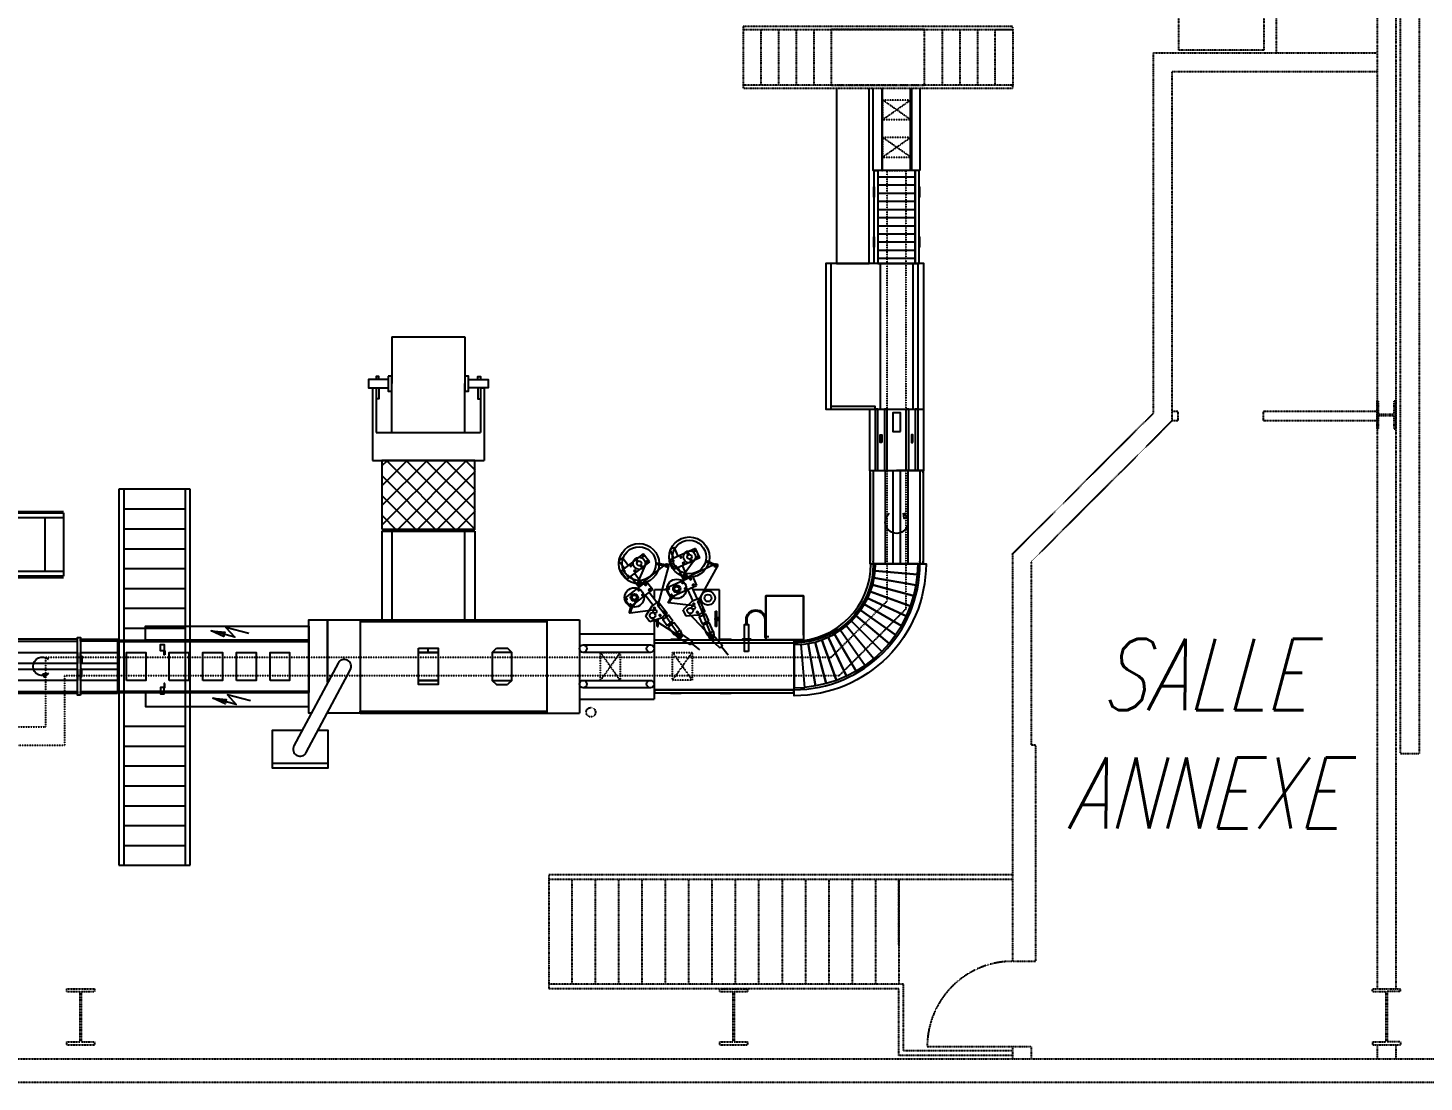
# Model space of a CAD drawing. Header units: millimetres. Extents: x -1732 to 458256, y -4349 to 130988.
# Drawn here: x 51927 to 66893, y 1832 to 13127 of the extents above; entities that cross this region are included whole.
import ezdxf

# ---------------------------------------------------------------- set-up
doc = ezdxf.new("R2010")
doc.units = ezdxf.units.MM
doc.header["$LTSCALE"] = 0.01
doc.header["$MEASUREMENT"] = 0
for name, pattern in [('CENTER2', [28.575, 19.05, -3.175, 3.175, -3.175]), ('HIDDEN2', [4.7625, 3.175, -1.5875]), ('PHANTOM2', [31.75, 15.875, -3.175, 3.175, -3.175, 3.175, -3.175])]:
    doc.linetypes.add(name, pattern=pattern)
doc.layers.get('0').update_dxf_attribs({"color": 251, "linetype": 'CONTINUOUS'})
for name, color, linetype in [('F-E-EQP-AXE', 251, 'CENTER2'), ('F-E-EQP-BIELO', 251, 'CONTINUOUS'), ('F-E-EQP-CAN', 251, 'HIDDEN2'), ('F-E-EQP-HD2', 251, 'HIDDEN2'), ('F-E-EQP-PH2', 251, 'PHANTOM2'), ('F-E-EQP-TXT-MV2', 251, 'CONTINUOUS'), ('S-E-ACI', 251, 'PHANTOM2'), ('S-E-BET', 251, 'PHANTOM2')]:
    doc.layers.add(name, color=color, linetype=linetype)
doc.styles.add('ROMANS', font='ROMANS.SHX', dxfattribs={"width": 0.75, "oblique": 15})

# ---------------------------------------------------------------- blocks, each defined once
blk = doc.blocks.new('*X2')
at = {"color": 0, "linetype": 'Continuous'}
for p, q in [((108196, 140016), (108818, 140638)), ((108196, 140228), (108606, 140638)), ((108196, 140440), (108394, 140638)), ((108928, 139903), (108196, 140635)), ((108295, 139903), (109030, 140638)), ((109140, 139903), (108405, 140638)), ((108507, 139903), (109196, 140591)), ((109196, 140059), (108617, 140638)), ((109196, 140271), (108830, 140638)), ((109196, 140484), (109042, 140638)), ((108716, 139903), (108196, 140423)), ((108719, 139903), (109196, 140379)), ((108504, 139903), (108196, 140211)), ((108931, 139903), (109196, 140167)), ((108292, 139903), (108196, 139999)), ((109144, 139903), (109196, 139955))]:
    blk.add_line(p, q, dxfattribs=at)
blk = doc.blocks.new('3-8HEXB')
blk.add_lwpolyline([(-0.16, 0.28), (-0.32, 0), (-0.16, -0.28), (0.16, -0.28), (0.32, 0), (0.16, 0.28)], close=True)
blk.add_circle((0, 0), 0.281)
blk = doc.blocks.new('5-16HEXB')
blk.add_lwpolyline([(-0.14, 0.25), (-0.29, 0), (-0.14, -0.25), (0.14, -0.25), (0.29, 0), (0.14, 0.25)], close=True)
blk.add_circle((0, 0), 0.25)
blk = doc.blocks.new('30T')
blk.add_line((0, 0), (0, -0.08975))
for radius in [0.75, 0.1719]:
    blk.add_circle((0, 0), radius)
at = {"layer": 'F-E-EQP-AXE'}
for p, q in [((-0.08975, 0), (0.08975, 0)), ((0, -0.08975), (0, 0.08975))]:
    blk.add_line(p, q, dxfattribs=at)
at = {"layer": 'F-E-EQP-HD2'}
blk.add_circle((0, 0), 0.1919, dxfattribs=at)

msp = doc.modelspace()

# ---------------------------------------------------------------- linework, layer by layer
at = {"layer": 'F-E-EQP-BIELO', "color": 9, "linetype": 'HIDDEN2'}
for p, q in [((61389.12361, 12144.73913), (61089.12361, 12354.73913)), ((61089.12361, 12144.73913), (61388.92361, 12354.73913)), ((61389.12361, 11743.83913), (61089.12361, 11953.83913)), ((61089.12361, 11743.83913), (61388.92361, 11953.83913)), ((58837.85127, 6137.63913), (59047.85127, 6434.63913)), ((58837.85127, 6434.63913), (59047.85127, 6137.63913))]:
    msp.add_line(p, q, dxfattribs=at)
at = {"layer": 'F-E-EQP-BIELO'}
for p, q in [((61039.13179, 11533.28192), (61439.13179, 11533.28192)), ((61039.13179, 11445.78192), (61439.13179, 11445.78192)), ((61039.13179, 11358.28192), (61439.13179, 11358.28192)), ((61039.13179, 11270.78192), (61439.13179, 11270.78192)), ((61039.13179, 11183.28192), (61439.13179, 11183.28192)), ((61039.13179, 11095.78192), (61439.13179, 11095.78192)), ((61039.13179, 11008.28192), (61439.13179, 11008.28192)), ((61039.13179, 10920.78192), (61439.13179, 10920.78192)), ((61039.13179, 10833.28192), (61439.13179, 10833.28192)), ((61039.13179, 10745.78192), (61439.13179, 10745.78192)), ((61039.13179, 10658.28192), (61439.13179, 10658.28192)), ((61064.12361, 10601.13913), (61064.12361, 9041.13913)), ((61414.12361, 10601.13913), (61414.12361, 9041.13913)), ((61469.02361, 9041.13913), (61469.02361, 10601.13913)), ((60949.12361, 9041.13913), (61529.02361, 9041.13913)), ((61469.02361, 9041.13913), (61529.02361, 9041.13913)), ((52902.93301, 8186.18228), (52902.93301, 4154.18228)), ((53664.93301, 8186.18228), (52902.93301, 8186.18228)), ((52953.93301, 8186.18228), (52953.93301, 4154.18228)), ((53613.93301, 8186.18228), (53613.93301, 4154.18228)), ((53664.93301, 4154.18228), (53664.93301, 8186.18228)), ((49308.59029, 7947.10728), (52308.59029, 7947.10728)), ((49308.59029, 7932.10728), (52308.59029, 7932.10728)), ((52308.59029, 7932.10728), (52308.59029, 7252.10728)), ((52953.93301, 7973.18228), (53613.93301, 7973.18228)), ((49308.59029, 7882.10728), (52308.59029, 7882.10728)), ((52108.59029, 7882.10728), (52108.59029, 7302.10728)), ((52953.93301, 7760.18228), (53613.93301, 7760.18228)), ((52953.93301, 7547.18228), (53613.93301, 7547.18228)), ((58522.41783, 7491.40796), (58281.62578, 7304.53305)), ((58588.60269, 7406.12745), (58522.41783, 7491.40796)), ((59084.21046, 7548.00913), (58806.11502, 7423.24549)), ((58856.84563, 7558.37884), (58810.49639, 7537.5849)), ((58852.46426, 7444.03943), (58810.49639, 7537.5849)), ((58898.8135, 7464.83337), (58856.84563, 7558.37884)), ((59128.39758, 7449.51699), (59084.21046, 7548.00913)), ((52953.93301, 7334.18228), (53613.93301, 7334.18228)), ((58299.029, 7447.82208), (58258.897, 7416.67626)), ((58321.75779, 7335.67887), (58258.897, 7416.67626)), ((58361.8898, 7366.82469), (58299.029, 7447.82208)), ((58588.60269, 7406.12745), (58347.81065, 7219.25254)), ((58539.34993, 7363.86199), (58460.20827, 7181.21684)), ((58489.69007, 7158.84923), (58765.06609, 7382.26541)), ((58658.67484, 7395.69679), (58760.55219, 7376.96504)), ((58658.8488, 7382.75191), (58758.25559, 7364.47442)), ((58793.72887, 7358.23454), (58678.28105, 6946.59857)), ((58793.5844, 7357.97866), (58794.00407, 7357.9015)), ((58795.881, 7370.46928), (58796.30066, 7370.39212)), ((58806.11502, 7423.24549), (58850.30214, 7324.75335)), ((59128.39758, 7449.51699), (58850.30214, 7324.75335)), ((58957.56744, 7209.76673), (58896.65138, 7345.54729)), ((59003.91668, 7230.56067), (58943.00062, 7366.34123)), ((59070.56081, 7420.07024), (58950.54715, 7261.26416)), ((58973.91684, 7232.57017), (59294.24365, 7384.68023)), ((59316.4249, 7354.56329), (59107.0844, 6981.80475)), ((59191.14203, 7410.22238), (59283.42654, 7368.99927)), ((59194.02822, 7422.8426), (59288.60629, 7380.59497)), ((59316.22412, 7354.34873), (59316.61372, 7354.1747)), ((59321.40387, 7365.94443), (59321.79347, 7365.7704)), ((52308.59029, 7302.10728), (49308.59029, 7302.10728)), ((52308.59029, 7252.10728), (49308.59029, 7252.10728)), ((49308.59029, 7237.10728), (52308.59029, 7237.10728)), ((58281.62578, 7304.53305), (58347.81065, 7219.25254)), ((58318.65661, 7008.24797), (58559.44865, 7195.12287)), ((58479.18464, 7132.83124), (58387.94265, 7250.39836)), ((58519.31665, 7163.97706), (58428.07466, 7281.54417)), ((58476.61354, 7185.93591), (58476.63, 7186.36229)), ((58489.30409, 7185.44599), (58489.32055, 7185.87237)), ((58559.44865, 7195.12287), (58625.63352, 7109.84236)), ((58772.17048, 7126.59097), (59050.26592, 7251.35461)), ((58967.60273, 7261.97793), (58967.71936, 7262.38838)), ((58979.81912, 7258.50663), (58979.93575, 7258.91708)), ((59050.26592, 7251.35461), (59094.45304, 7152.86247)), ((52953.93301, 7121.18228), (53613.93301, 7121.18228)), ((58384.84147, 6922.96745), (58625.63352, 7109.84236)), ((58629.3102, 6939.39146), (58545.3695, 7047.55072)), ((58669.4422, 6970.53728), (58585.50151, 7078.69654)), ((58642.22361, 7005.60899), (58642.22361, 7106.09866)), ((58778.53073, 7106.09866), (58642.22361, 7106.09866)), ((58816.3576, 7028.09884), (58772.17048, 7126.59097)), ((58793.01731, 6976.20793), (58907.12661, 7085.88186)), ((58816.3576, 7028.09884), (59094.45304, 7152.86247)), ((59057.79604, 6986.35935), (59001.75456, 7111.27459)), ((59104.14528, 7007.15329), (59048.1038, 7132.06853)), ((59340.72361, 7106.09866), (59059.75482, 7106.09866)), ((59340.72361, 6571.13913), (59340.72361, 7106.09866)), ((52953.93301, 6908.18228), (53613.93301, 6908.18228)), ((58384.84147, 6922.96745), (58318.65661, 7008.24797)), ((58385.85533, 6923.75429), (58373.05873, 6864.85227)), ((58374.40787, 6867.03379), (58459.40815, 7000.54129)), ((58653.32151, 6892.59739), (58381.58617, 6857.65857)), ((58399.03128, 6924.58142), (58385.46923, 6862.15607)), ((58616.50852, 6929.45628), (58546.797, 6823.57163)), ((58682.24388, 6980.47246), (58616.50852, 6929.45628)), ((58680.84438, 6937.81366), (58739.96824, 6861.6314)), ((58682.24388, 6980.47246), (58779.57456, 6855.05994)), ((58817.52852, 7028.62415), (58791.1914, 6974.40648)), ((59070.08466, 6935.22015), (58797.78007, 6965.40336)), ((58830.52745, 7026.31813), (58802.61492, 6968.85732)), ((59043.01113, 6979.72631), (58950.2782, 6893.28639)), ((58981.76931, 6823.09338), (58950.2782, 6893.28639)), ((59118.93019, 7013.78633), (59043.01113, 6979.72631)), ((59107.5019, 6972.66303), (59146.97487, 6884.67865)), ((59118.93019, 7013.78633), (59183.91125, 6868.94496)), ((59146.97487, 6884.67865), (59255.01903, 6603.14406)), ((58593.96538, 6762.79423), (58546.797, 6823.57163)), ((58713.8392, 6804.04376), (58593.96538, 6762.79423)), ((58904.16317, 6614.85612), (58610.37647, 6803.75228)), ((58642.22361, 6571.13913), (58642.22361, 6779.40027)), ((58671.26039, 6712.83913), (58671.26039, 6789.39205)), ((58683.96039, 6712.83913), (58683.96039, 6793.76223)), ((58779.57456, 6855.05994), (58713.8392, 6804.04376)), ((58742.63727, 6793.36726), (58726.64088, 6813.97894)), ((58739.96824, 6861.6314), (58911.40772, 6613.55124)), ((58783.19844, 6823.9601), (58766.77288, 6845.12476)), ((58852.1736, 6755.7984), (58791.97559, 6709.07968)), ((58842.1406, 6748.01195), (58830.34509, 6763.2107)), ((58916.40545, 6673.03439), (58852.1736, 6755.7984)), ((59107.99219, 6834.88493), (58981.76931, 6823.09338)), ((59248.28712, 6606.12193), (59007.38368, 6859.02095)), ((59183.91125, 6868.94496), (59107.99219, 6834.88493)), ((59133.4568, 6817.71315), (59122.7771, 6841.51798)), ((59231.03154, 6755.35292), (59161.50768, 6724.16201)), ((59173.09499, 6729.3605), (59164.93334, 6747.55263)), ((59180.09256, 6837.86844), (59169.12634, 6862.31192)), ((59219.44423, 6750.15444), (59211.56917, 6767.70777)), ((59273.91477, 6659.76714), (59231.03154, 6755.35292)), ((59315.86154, 6863.53064), (59295.48268, 6863.53064)), ((59298.98682, 6712.83913), (59298.98682, 6876.23064)), ((59298.98682, 6876.23064), (59311.68682, 6876.23064)), ((59311.68682, 6868.54714), (59298.98682, 6868.54714)), ((59311.68682, 6858.51414), (59298.98682, 6858.51414)), ((59311.68682, 6800.03064), (59298.98682, 6800.03064)), ((59311.68682, 6712.83913), (59311.68682, 6876.23064)), ((52953.93301, 6695.18228), (53603.93301, 6695.18228)), ((58667.08567, 6725.53913), (58687.46453, 6725.53913)), ((58671.26039, 6730.55563), (58683.96039, 6730.55563)), ((58671.26039, 6720.52263), (58683.96039, 6720.52263)), ((58671.26039, 6712.83913), (58683.96039, 6712.83913)), ((58802.00859, 6716.86613), (58789.78382, 6732.61799)), ((58791.97559, 6709.07968), (58856.20744, 6626.31566)), ((58916.40545, 6673.03439), (58856.20744, 6626.31566)), ((58856.20744, 6626.31566), (58887.12503, 6606.3228)), ((59029.83031, 6516.99148), (58895.21949, 6593.14776)), ((58917.29176, 6672.68604), (58931.423, 6633.10789)), ((58922.72758, 6636.57436), (59049.39692, 6550.2139)), ((59161.50768, 6724.16201), (59204.39091, 6628.57623)), ((59273.91477, 6659.76714), (59204.39091, 6628.57623)), ((59204.39091, 6628.57623), (59229.71631, 6601.85104)), ((59347.30593, 6481.36219), (59234.47251, 6587.13776)), ((59271.45299, 6622.84502), (59374.16091, 6509.02791)), ((59274.69382, 6659.21945), (59279.08459, 6617.4242)), ((59315.86154, 6725.53913), (59295.48268, 6725.53913)), ((59311.68682, 6730.55563), (59298.98682, 6730.55563)), ((59311.68682, 6720.52263), (59298.98682, 6720.52263)), ((59311.68682, 6712.83913), (59298.98682, 6712.83913)), ((52889.12361, 6556.13913), (52889.12361, 6016.13913)), ((56114.12361, 6436.13913), (56324.12361, 6436.13913)), ((56219.12361, 6436.13913), (56219.12361, 6481.13913)), ((56904.32361, 6436.13913), (56949.32361, 6481.13913)), ((56949.32361, 6481.13913), (57069.32361, 6481.13913)), ((57114.32361, 6436.13913), (57069.32361, 6481.13913)), ((57879.12361, 6516.13913), (58599.12361, 6516.13913)), ((58599.12361, 6436.13913), (57879.12361, 6436.13913)), ((59049.39692, 6550.2139), (59029.83031, 6516.99148)), ((59130.99134, 6464.90689), (59039.0958, 6533.75773)), ((59374.16091, 6509.02791), (59347.30593, 6481.36219)), ((59433.31599, 6406.87307), (59360.26683, 6495.46793)), ((56904.32361, 6136.13913), (56949.32361, 6091.13913)), ((57114.32361, 6136.13913), (57069.32361, 6091.13913)), ((57879.12361, 6136.13913), (58599.12361, 6136.13913)), ((56949.32361, 6091.13913), (57069.32361, 6091.13913)), ((58599.12361, 6056.13913), (57879.12361, 6056.13913)), ((52953.93301, 5645.18228), (53613.93301, 5645.18228)), ((52953.93301, 5432.18228), (53613.93301, 5432.18228)), ((54544.42361, 5247.83913), (55144.72361, 5247.83913)), ((52953.93301, 5219.18228), (53613.93301, 5219.18228)), ((52953.93301, 5006.18228), (53613.93301, 5006.18228)), ((52953.93301, 4793.18228), (53613.93301, 4793.18228)), ((52953.93301, 4580.18228), (53613.93301, 4580.18228)), ((52953.93301, 4367.18228), (53613.93301, 4367.18228)), ((52902.93301, 4154.18228), (53664.93301, 4154.18228))]:
    msp.add_line(p, q, dxfattribs=at)
for points in [[(60594.62361, 12482.03913), (60594.62361, 10601.13913), (60944.12361, 10601.13913), (60944.12361, 12482.03913)], [(61489.12361, 11601.13913), (60989.12361, 11601.13913), (60989.12361, 12482.03913)], [(61079.02361, 12482.03913), (61079.02361, 11601.13913), (61089.12361, 11601.13913), (61089.12361, 12482.03913)], [(61399.02361, 12482.03913), (61399.02361, 11601.13913), (61389.12361, 11601.13913), (61389.12361, 12482.03913)], [(61489.12361, 12482.03913), (61489.12361, 11601.13913)], [(60999.02361, 10604.33913), (60999.02361, 11598.03913), (61039.12361, 11598.03913), (61039.12361, 10604.33913), (60999.02361, 10604.33913)], [(61039.12361, 11601.13913), (61039.12361, 10601.13913), (61439.12361, 10601.13913), (61439.12361, 11601.13913), (61039.12361, 11601.13913)], [(61479.02361, 10604.33913), (61479.02361, 11598.03913), (61439.12361, 11598.03913), (61439.12361, 10604.33913), (61479.02361, 10604.33913)], [(60994.12361, 11313.13913), (60994.12361, 11423.13913), (60999.02361, 11423.13913), (60999.02361, 11313.13913), (60994.12361, 11313.13913)], [(61479.02361, 11313.13913), (61479.02361, 11423.13913), (61484.02361, 11423.13913), (61484.02361, 11313.13913), (61479.02361, 11313.13913)], [(60994.12361, 10779.13913), (60994.12361, 10889.13913), (60999.02361, 10889.13913), (60999.02361, 10779.13913), (60994.12361, 10779.13913)], [(61479.02361, 10779.13913), (61479.02361, 10889.13913), (61484.02361, 10889.13913), (61484.02361, 10779.13913), (61479.02361, 10779.13913)], [(61239.12361, 8386.13913), (61529.02361, 8386.13913), (61529.02361, 10601.13913), (60479.02361, 10601.13913), (60479.02361, 9041.13913), (60949.12361, 9041.13913), (60949.12361, 8386.13913), (61239.12361, 8386.13913)], [(60479.02361, 9041.13913), (60539.12361, 9041.13913), (60539.12361, 10601.13913)], [(55829.12361, 9816.13913), (56609.12361, 9816.13913)], [(55829.12361, 9816.13913), (55829.12361, 9814.73913), (55829.12361, 9810.33913), (55829.12361, 9802.63913), (55829.12361, 9791.63913), (55829.12361, 9777.13913), (55829.12361, 9759.03913), (55829.12361, 9737.53913), (55829.12361, 9712.73913), (55829.12361, 9684.73913), (55829.12361, 9653.93913), (55829.12361, 9620.63913), (55829.12361, 9585.23913), (55829.12361, 9548.13913), (55829.12361, 9509.93913), (55829.12361, 9470.93913), (55829.12361, 9431.63913), (55829.12361, 9392.53913), (55829.12361, 9353.93913), (55829.12361, 9316.13913)], [(56609.12361, 9816.13913), (56609.12361, 9814.73913), (56609.12361, 9810.33913), (56609.12361, 9802.63913), (56609.12361, 9791.63913), (56609.12361, 9777.13913), (56609.12361, 9759.03913), (56609.12361, 9737.53913), (56609.12361, 9712.73913), (56609.12361, 9684.73913), (56609.12361, 9653.93913), (56609.12361, 9620.63913), (56609.12361, 9585.23913), (56609.12361, 9548.13913), (56609.12361, 9509.93913), (56609.12361, 9470.93913), (56609.12361, 9431.63913), (56609.12361, 9392.53913), (56609.12361, 9353.93913), (56609.12361, 9316.13913)], [(55789.12361, 9361.13913), (55579.12361, 9361.13913), (55579.12361, 9271.13913), (55789.12361, 9271.13913)], [(55689.12361, 9361.13913), (55689.12361, 9391.13913), (55659.12361, 9391.13913), (55659.12361, 9361.13913)], [(55789.12361, 9396.13913), (55789.12361, 9236.13913), (55829.12361, 9236.13913), (55829.12361, 9396.13913), (55829.12361, 9396.13913), (55789.12361, 9396.13913)], [(55829.12361, 8791.13913), (55829.12361, 8792.03913), (55829.12361, 8799.63913), (55829.12361, 8810.73913), (55829.12361, 8825.23913), (55829.12361, 8843.23913), (55829.12361, 8864.73913), (55829.12361, 8889.53913), (55829.12361, 8917.53913), (55829.12361, 8948.33913), (55829.12361, 8981.63913), (55829.12361, 9017.03913), (55829.12361, 9084.13913), (55829.12361, 9122.43913), (55829.12361, 9161.43913), (55829.12361, 9200.63913), (55829.12361, 9239.83913), (55829.12361, 9278.43913), (55829.12361, 9316.13913)], [(56649.12361, 9316.13913), (56649.12361, 9396.13913), (56609.12361, 9396.13913), (56609.12361, 9236.13913), (56649.12361, 9236.13913), (56649.12361, 9316.13913)], [(56609.12361, 8791.13913), (56609.12361, 8792.03913), (56609.12361, 8799.63913), (56609.12361, 8810.73913), (56609.12361, 8825.23913), (56609.12361, 8843.23913), (56609.12361, 8864.73913), (56609.12361, 8889.53913), (56609.12361, 8917.53913), (56609.12361, 8948.33913), (56609.12361, 8981.63913), (56609.12361, 9017.03913), (56609.12361, 9084.13913), (56609.12361, 9122.43913), (56609.12361, 9161.43913), (56609.12361, 9200.63913), (56609.12361, 9239.83913), (56609.12361, 9278.43913), (56609.12361, 9316.13913)], [(56649.12361, 9361.13913), (56859.12361, 9361.13913), (56859.12361, 9271.13913), (56649.12361, 9271.13913)], [(56649.12361, 9361.13913), (56859.12361, 9361.13913), (56859.12361, 9271.13913), (56649.12361, 9271.13913)], [(56749.12361, 9361.13913), (56749.12361, 9391.13913), (56779.12361, 9391.13913), (56779.12361, 9361.13913)], [(55619.12361, 9271.13913), (55619.12361, 8491.13913)], [(55619.12361, 9271.13913), (55659.12361, 9271.13913)], [(55659.12361, 9271.13913), (55659.12361, 8791.13913)], [(55689.12361, 9271.13913), (55689.12361, 9151.13913), (55659.12361, 9151.13913)], [(56749.12361, 9271.13913), (56749.12361, 9151.13913), (56779.12361, 9151.13913)], [(56779.12361, 9271.13913), (56779.12361, 8791.13913)], [(56779.12361, 9271.13913), (56819.12361, 9271.13913)], [(56819.12361, 9271.13913), (56819.12361, 8491.13913)], [(61009.02361, 9041.13913), (61009.02361, 9071.13913), (60539.12361, 9071.13913)], [(61039.12361, 8386.13913), (61039.12361, 9041.13913), (61009.02361, 9041.13913), (61009.02361, 8386.13913)], [(61139.12361, 8386.13913), (61139.12361, 9041.13913), (61109.02361, 9041.13913), (61109.02361, 8386.13913)], [(61279.02361, 8802.43913), (61279.02361, 9002.43913), (61199.12361, 9002.43913), (61199.12361, 8802.43913), (61279.02361, 8802.43913)], [(61369.02361, 8386.13913), (61369.02361, 9041.13913), (61339.12361, 9041.13913), (61339.12361, 8386.13913)], [(61469.02361, 8386.13913), (61469.02361, 9041.13913), (61439.12361, 9041.13913), (61439.12361, 8386.13913)], [(55659.12361, 8791.13913), (56779.12361, 8791.13913)], [(61079.02361, 8686.13913), (61064.12361, 8686.13913), (61064.12361, 8766.13913), (61079.02361, 8766.13913), (61079.02361, 8686.13913)], [(61414.12361, 8686.13913), (61414.12361, 8766.13913), (61399.12361, 8766.13913), (61399.12361, 8686.13913), (61414.12361, 8686.13913)], [(55619.12361, 8491.13913), (56819.12361, 8491.13913)], [(55619.12361, 8491.13913), (56819.12361, 8491.13913)], [(55659.12361, 8491.13913), (56779.12361, 8491.13913)], [(55719.12361, 7756.13913), (56719.12361, 7756.13913), (56719.12361, 8491.13913), (55719.12361, 8491.13913), (55719.12361, 7756.13913)], [(55781.12361, 8491.13913), (56779.12361, 8491.13913)], [(60954.12361, 8386.33913), (60989.12361, 8386.33913)], [(61524.12361, 8386.33913), (61524.12361, 7386.33913), (60954.12361, 7386.33913), (60954.12361, 8386.33913), (61524.12361, 8386.23913)], [(60954.12361, 8386.33913), (60954.12361, 8384.33913)], [(60954.12361, 8358.93913), (60954.12361, 8366.73913), (60954.12361, 8374.23913), (60954.12361, 8380.33913), (60954.12361, 8384.33913)], [(60989.12361, 8386.43913), (61489.12361, 8386.43913)], [(60989.12361, 8386.43913), (60989.12361, 8386.33913)], [(60989.12361, 8386.33913), (60989.12361, 8385.63913)], [(60989.12361, 8385.63913), (60989.12361, 8385.23913), (60989.12361, 8384.73913)], [(60989.12361, 8384.73913), (60989.12361, 8384.33913)], [(60989.12361, 8384.33913), (60989.12361, 8382.43913)], [(60989.12361, 8382.43913), (60989.12361, 8381.33913), (60989.12361, 8380.73913)], [(61119.12361, 7386.43913), (61119.12361, 8386.33913), (61199.12361, 8386.33913), (61199.12361, 7386.43913), (61119.12361, 7386.43913)], [(61529.02361, 8386.13913), (61239.12361, 8386.13913), (61238.82361, 8386.13913)], [(61279.12361, 7386.43913), (61279.12361, 8386.33913), (61359.12361, 8386.33913), (61359.12361, 7386.43913), (61279.12361, 7386.43913)], [(61489.12361, 8386.43913), (61489.12361, 8386.33913)], [(61489.12361, 8386.33913), (61524.12361, 8386.33913)], [(61489.12361, 8386.33913), (61489.12361, 8385.63913)], [(61489.12361, 8385.63913), (61489.12361, 8385.23913), (61489.12361, 8384.73913)], [(61489.12361, 8384.73913), (61489.12361, 8384.33913)], [(61489.12361, 8384.33913), (61489.12361, 8382.43913)], [(61489.12361, 8382.43913), (61489.12361, 8381.33913), (61489.12361, 8380.73913)], [(61524.12361, 8386.33913), (61524.12361, 8384.33913)], [(61524.12361, 8358.93913), (61524.12361, 8366.73913), (61524.12361, 8374.23913), (61524.12361, 8380.33913), (61524.12361, 8384.33913)], [(60954.12361, 8358.93913), (60954.12361, 7413.63913)], [(60989.12361, 8380.73913), (60989.12361, 8380.33913), (60989.12361, 8376.73913)], [(60989.12361, 8376.73913), (60989.12361, 8374.93913), (60989.12361, 8374.53913)], [(60989.12361, 8374.53913), (60989.12361, 8374.23913), (60989.12361, 8368.73913)], [(60989.12361, 8368.73913), (60989.12361, 8367.03913), (60989.12361, 8366.83913)], [(60989.12361, 8366.83913), (60989.12361, 8366.73913), (60989.12361, 8358.93913)], [(60989.12361, 8358.93913), (60989.12361, 7413.63913)], [(60989.12361, 8358.93913), (60989.12361, 7413.63913)], [(61489.12361, 8380.73913), (61489.12361, 8380.33913), (61489.12361, 8376.73913)], [(61489.12361, 8376.73913), (61489.12361, 8374.93913), (61489.12361, 8374.53913)], [(61489.12361, 8374.53913), (61489.12361, 8374.23913), (61489.12361, 8368.73913)], [(61489.12361, 8368.73913), (61489.12361, 8367.03913), (61489.12361, 8366.83913)], [(61489.12361, 8366.83913), (61489.12361, 8366.73913), (61489.12361, 8358.93913)], [(61489.12361, 8358.93913), (61489.12361, 7413.63913)], [(61489.12361, 8358.93913), (61489.12361, 7413.63913)], [(61524.12361, 8358.93913), (61524.12361, 7413.63913)], [(61314.42361, 7928.33913), (61353.32361, 7884.83913), (61320.42361, 7872.03913), (61314.42361, 7928.33913)], [(55719.12361, 7736.13913), (55719.12361, 6786.13913)], [(55719.12361, 7736.13913), (56719.12361, 7736.13913)], [(56609.12361, 6786.13913), (56609.12361, 7736.13913), (55829.12361, 7736.13913), (55829.12361, 6786.13913)], [(56719.12361, 7736.13913), (56719.12361, 6786.13913)], [(60954.12361, 7388.23913), (60954.12361, 7392.23913), (60954.12361, 7398.33913), (60954.12361, 7405.83913), (60954.12361, 7413.63913)], [(60954.12361, 7388.23913), (60954.12361, 7386.33913)], [(60954.12361, 7386.33913), (60989.12361, 7386.33913)], [(60989.12361, 7405.73913), (60989.12361, 7405.83913), (60989.12361, 7413.63913)], [(60989.12361, 7405.73913), (60989.12361, 7405.53913), (60989.12361, 7403.83913)], [(60989.12361, 7403.83913), (60989.12361, 7398.33913), (60989.12361, 7398.03913)], [(60989.12361, 7398.03913), (60989.12361, 7397.63913), (60989.12361, 7395.93913)], [(60989.12361, 7395.93913), (60989.12361, 7392.23913), (60989.12361, 7391.83913)], [(60989.12361, 7391.83913), (60989.12361, 7391.23913), (60989.12361, 7390.23913)], [(60989.12361, 7390.23913), (60989.12361, 7388.23913)], [(60989.12361, 7388.23913), (60989.12361, 7387.93913)], [(60989.12361, 7387.93913), (60989.12361, 7387.33913), (60989.12361, 7387.03913)], [(60989.12361, 7387.03913), (60989.12361, 7386.33913)], [(60989.12361, 7386.33913), (60989.12361, 7386.13913)], [(60989.12361, 7386.13913), (61489.12361, 7386.13913)], [(61464.02361, 7270.23913), (61469.12361, 7386.13913), (61009.12361, 7386.13913), (61005.72361, 7310.33913), (61464.02361, 7270.23913)], [(61489.12361, 7405.73913), (61489.12361, 7405.83913), (61489.12361, 7413.63913)], [(61489.12361, 7405.73913), (61489.12361, 7405.53913), (61489.12361, 7403.83913)], [(61489.12361, 7403.83913), (61489.12361, 7398.33913), (61489.12361, 7398.03913)], [(61489.12361, 7398.03913), (61489.12361, 7397.63913), (61489.12361, 7395.93913)], [(61489.12361, 7395.93913), (61489.12361, 7392.23913), (61489.12361, 7391.83913)], [(61489.12361, 7391.83913), (61489.12361, 7391.23913), (61489.12361, 7390.23913)], [(61489.12361, 7390.23913), (61489.12361, 7388.23913)], [(61489.12361, 7388.23913), (61489.12361, 7387.93913)], [(61489.12361, 7387.93913), (61489.12361, 7387.33913), (61489.12361, 7387.03913)], [(61489.12361, 7387.03913), (61489.12361, 7386.33913)], [(61489.12361, 7386.33913), (61524.12361, 7386.33913)], [(61489.12361, 7386.33913), (61489.12361, 7386.13913)], [(61524.12361, 7388.23913), (61524.12361, 7392.23913), (61524.12361, 7398.33913), (61524.12361, 7405.83913), (61524.12361, 7413.63913)], [(61524.12361, 7388.23913), (61524.12361, 7386.33913)], [(61423.72361, 7041.93913), (61448.82361, 7155.23913), (60995.82361, 7235.03913), (60979.42361, 7160.93913), (61423.72361, 7041.93913)], [(61448.82361, 7155.23913), (61464.02361, 7270.23913), (61005.72361, 7310.33913), (60995.82361, 7235.03913), (61448.82361, 7155.23913)], [(60241.62361, 6571.13913), (59836.62361, 6571.13913), (59836.62361, 7041.13913), (60241.62361, 7041.13913), (60241.62361, 6621.13913), (60241.62361, 6571.13913)], [(60241.62361, 6621.13913), (60241.62361, 7041.13913), (59836.62361, 7041.13913), (59836.62361, 6571.13913)], [(61344.42361, 6824.03913), (61388.82361, 6931.23913), (60956.62361, 7088.63913), (60927.52361, 7018.43913), (61344.42361, 6824.03913)], [(61388.82361, 6931.23913), (61423.72361, 7041.93913), (60979.42361, 7160.93913), (60956.62361, 7088.63913), (61388.82361, 6931.23913)], [(61157.92361, 6531.23913), (61228.52361, 6623.33913), (60851.72361, 6887.13913), (60805.52361, 6826.93913), (61157.92361, 6531.23913)], [(61228.52361, 6623.33913), (61290.92361, 6721.13913), (60892.52361, 6951.13913), (60851.72361, 6887.13913), (61228.52361, 6623.33913)], [(61290.92361, 6721.13913), (61344.42361, 6824.03913), (60927.52361, 7018.43913), (60892.52361, 6951.13913), (61290.92361, 6721.13913)], [(54962.42361, 5786.13913), (54939.12361, 5786.13913), (54939.12361, 6786.13913), (55139.12361, 6786.13913), (55139.12361, 6117.33913)], [(55139.12361, 6117.33913), (55139.12361, 6786.13913), (55489.12361, 6786.13913), (55489.12361, 5786.13913), (55139.12361, 5786.13913), (55139.12361, 5798.53913)], [(55489.12361, 6786.13913), (57489.12361, 6786.13913)], [(55489.12361, 6786.13913), (55489.12361, 6766.13913), (57489.12361, 6766.13913)], [(57489.12361, 6786.13913), (57839.12361, 6786.13913)], [(57489.12361, 6786.13913), (57489.12361, 5786.13913)], [(57489.12361, 6786.13913), (57489.12361, 5786.13913)], [(57839.12361, 6786.13913), (57839.12361, 5786.13913)], [(59651.82361, 6445.93913), (59608.82361, 6445.93913), (59608.82361, 6735.93913), (59651.82361, 6735.93913), (59651.82361, 6445.93913)], [(60698.32361, 6719.73913), (60754.22361, 6770.93913), (61079.52361, 6445.73913), (60994.02361, 6367.33913), (60698.32361, 6719.73913)], [(60805.52361, 6826.93913), (60754.22361, 6770.93913), (61079.52361, 6445.73913), (61157.92361, 6531.23913), (60805.52361, 6826.93913)], [(52489.12361, 5976.13913), (52459.12361, 5976.13913), (52459.12361, 6596.13913), (52489.12361, 6596.13913), (52489.12361, 5976.13913)], [(54939.12361, 6566.13913), (53189.12361, 6566.13913), (53189.12361, 6716.13913), (54939.12361, 6716.13913), (54939.12361, 6566.13913)], [(54294.82361, 6636.53913), (54050.12361, 6702.13913), (54144.42361, 6598.53913), (53892.92361, 6665.93913)], [(54036.72361, 6652.23913), (54036.72361, 6652.23913), (54024.32361, 6605.83913), (53892.92361, 6665.93913), (54036.72361, 6652.23913)], [(57839.12361, 6636.13913), (58639.12361, 6636.13913)], [(58639.12361, 6636.13913), (58639.12361, 5936.13913)], [(60701.12361, 6180.73913), (60593.92361, 6136.33913), (60436.62361, 6568.63913), (60506.72361, 6597.63913), (60701.12361, 6180.73913)], [(60804.12361, 6234.33913), (60701.12361, 6180.73913), (60506.72361, 6597.63913), (60574.12361, 6632.73913), (60804.12361, 6234.33913)], [(60574.12361, 6632.73913), (60638.12361, 6673.53913), (60901.92361, 6296.63913), (60804.12361, 6234.33913), (60574.12361, 6632.73913)], [(60901.92361, 6296.63913), (60994.02361, 6367.33913), (60698.32361, 6719.73913), (60638.12361, 6673.53913), (60901.92361, 6296.63913)], [(51419.12361, 6556.13913), (52459.12361, 6556.13913), (52459.12361, 6576.13913), (51419.12361, 6576.13913), (51419.12361, 6016.13913)], [(52459.12361, 6316.13913), (51419.12361, 6316.13913), (51419.12361, 6436.13913), (52459.12361, 6436.13913), (52459.12361, 6316.13913)], [(52889.12361, 6556.13913), (52489.12361, 6556.13913), (52489.12361, 6576.13913), (52889.12361, 6576.13913), (52889.12361, 6556.13913)], [(52889.12361, 6316.13913), (52489.12361, 6316.13913), (52489.12361, 6436.13913), (52889.12361, 6436.13913), (52889.12361, 6316.13913)], [(52889.12361, 6566.13913), (54939.12361, 6566.13913)], [(52889.12361, 6566.13913), (52889.12361, 6551.13913), (54939.12361, 6551.13913)], [(52889.12361, 6566.13913), (52889.12361, 6006.13913)], [(52982.72361, 6136.13913), (52982.72361, 6436.13913), (53192.72361, 6436.13913), (53192.72361, 6136.13913), (52982.72361, 6136.13913)], [(53389.12361, 6451.13913), (53349.12361, 6451.13913), (53349.12361, 6521.13913), (53389.12361, 6521.13913), (53389.12361, 6451.13913)], [(53394.12361, 6411.13913), (53389.12361, 6411.13913), (53389.12361, 6451.13913), (53394.12361, 6451.13913), (53394.12361, 6411.13913)], [(53442.72361, 6136.13913), (53442.72361, 6436.13913), (53652.72361, 6436.13913), (53652.72361, 6136.13913), (53442.72361, 6136.13913)], [(53802.72361, 6136.13913), (53802.72361, 6436.13913), (54012.72361, 6436.13913), (54012.72361, 6136.13913), (53802.72361, 6136.13913)], [(54162.72361, 6136.13913), (54162.72361, 6436.13913), (54372.72361, 6436.13913), (54372.72361, 6136.13913), (54162.72361, 6136.13913)], [(54522.72361, 6136.13913), (54522.72361, 6436.13913), (54732.72361, 6436.13913), (54732.72361, 6136.13913), (54522.72361, 6136.13913)], [(54939.12361, 6566.13913), (54939.12361, 6006.13913)], [(56114.12361, 6481.13913), (56324.12361, 6481.13913), (56324.12361, 6436.13913), (56114.12361, 6436.13913), (56114.12361, 6481.13913)], [(56114.12361, 6436.13913), (56324.12361, 6436.13913), (56324.12361, 6136.13913), (56114.12361, 6136.13913), (56114.12361, 6436.13913)], [(56904.32361, 6436.13913), (56904.32361, 6136.13913), (57114.32361, 6136.13913), (57114.32361, 6436.13913), (56904.32361, 6436.13913)], [(60139.12361, 6536.13913), (58639.12361, 6536.13913), (58639.12361, 6036.13913), (60139.12361, 6036.13913), (60139.12361, 6536.13913)], [(58642.22361, 6571.13913), (60136.02361, 6571.13913), (60136.02361, 6536.13913), (58642.22361, 6536.13913), (58642.22361, 6571.13913)], [(58817.12361, 6576.13913), (58927.12361, 6576.13913), (58927.12361, 6571.13913), (58817.12361, 6571.13913), (58817.12361, 6576.13913)], [(59351.12361, 6576.13913), (59461.12361, 6576.13913), (59461.12361, 6571.13913), (59351.12361, 6571.13913), (59351.12361, 6576.13913)], [(59671.82361, 6571.13913), (59588.82361, 6571.13913), (59588.82361, 6581.13913), (59671.82361, 6581.13913), (59671.82361, 6571.13913)], [(60255.02361, 6061.23913), (60214.92361, 6519.43913), (60139.12361, 6516.13913), (60139.12361, 6056.13913), (60255.02361, 6061.23913)], [(60370.02361, 6076.33913), (60255.02361, 6061.23913), (60214.92361, 6519.43913), (60290.12361, 6529.33913), (60370.02361, 6076.33913)], [(60483.32361, 6101.43913), (60370.02361, 6076.33913), (60290.12361, 6529.33913), (60364.22361, 6545.83913), (60483.32361, 6101.43913)], [(60593.92361, 6136.33913), (60483.32361, 6101.43913), (60364.22361, 6545.83913), (60436.62361, 6568.63913), (60593.92361, 6136.33913)], [(52504.12361, 6316.13913), (52489.12361, 6316.13913), (52489.12361, 6396.13913), (52504.12361, 6396.13913), (52504.12361, 6316.13913)], [(52459.12361, 6136.13913), (51419.12361, 6136.13913), (51419.12361, 6256.13913), (52459.12361, 6256.13913), (52459.12361, 6136.13913)], [(52147.72361, 6210.83913), (52104.12361, 6171.83913), (52091.42361, 6204.73913), (52147.72361, 6210.83913)], [(52889.12361, 6136.13913), (52489.12361, 6136.13913), (52489.12361, 6256.13913), (52889.12361, 6256.13913), (52889.12361, 6136.13913)], [(52489.12361, 6176.13913), (52504.12361, 6176.13913), (52504.12361, 6256.13913), (52489.12361, 6256.13913), (52489.12361, 6176.13913)], [(56114.12361, 6136.13913), (56324.12361, 6136.13913), (56324.12361, 6091.13913), (56114.12361, 6091.13913), (56114.12361, 6136.13913)], [(52459.12361, 5996.13913), (51419.12361, 5996.13913), (51419.12361, 6016.13913), (52459.12361, 6016.13913), (52459.12361, 5996.13913)], [(52889.12361, 5996.13913), (52489.12361, 5996.13913), (52489.12361, 6016.13913), (52889.12361, 6016.13913), (52889.12361, 5996.13913)], [(52889.12361, 6006.13913), (52889.12361, 6021.13913), (54939.12361, 6021.13913)], [(52889.12361, 6006.13913), (54939.12361, 6006.13913)], [(54939.12361, 6006.13913), (53189.12361, 6006.13913), (53189.12361, 5856.13913), (54939.12361, 5856.13913), (54939.12361, 6006.13913)], [(53389.12361, 6061.13913), (53349.12361, 6061.13913), (53349.12361, 5991.13913), (53389.12361, 5991.13913), (53389.12361, 6061.13913)], [(53394.12361, 6101.13913), (53389.12361, 6101.13913), (53389.12361, 6061.13913), (53394.12361, 6061.13913), (53394.12361, 6101.13913)], [(58642.22361, 6001.13913), (60136.02361, 6001.13913), (60136.02361, 6036.13913), (58642.22361, 6036.13913), (58642.22361, 6001.13913)], [(58817.12361, 6001.13913), (58927.12361, 6001.13913), (58927.12361, 5996.13913), (58817.12361, 5996.13913), (58817.12361, 6001.13913)], [(59351.12361, 6001.13913), (59461.12361, 6001.13913), (59461.12361, 5996.13913), (59351.12361, 5996.13913), (59351.12361, 6001.13913)], [(54311.52361, 5915.33913), (54066.82361, 5980.93913), (54161.12361, 5877.33913), (53909.62361, 5944.73913)], [(54053.42361, 5931.03913), (54053.42361, 5931.03913), (54041.02361, 5884.63913), (53909.62361, 5944.73913), (54053.42361, 5931.03913)], [(57839.12361, 5936.13913), (58639.12361, 5936.13913)], [(55139.12361, 5798.53913), (55139.12361, 5786.13913), (55132.42361, 5786.13913)], [(55489.12361, 5786.13913), (55489.12361, 5806.13913), (57489.12361, 5806.13913)], [(55489.12361, 5786.13913), (57489.12361, 5786.13913)], [(57489.12361, 5786.13913), (57839.12361, 5786.13913)], [(54866.02361, 5597.63913), (54544.42361, 5597.63913), (54544.42361, 5197.63913), (55144.72361, 5197.63913), (55144.72361, 5597.63913), (55036.02361, 5597.63913)]]:
    msp.add_lwpolyline(points, dxfattribs=at)
at = {"layer": 'F-E-EQP-BIELO', "color": 9, "linetype": 'HIDDEN2'}
for points in [[(61239.12361, 12144.73913), (61389.12361, 12144.73913), (61389.12361, 12354.73913), (61089.12361, 12354.73913), (61089.12361, 12144.73913), (61239.12361, 12144.73913)], [(61239.12361, 11743.83913), (61389.12361, 11743.83913), (61389.12361, 11953.83913), (61089.12361, 11953.83913), (61089.12361, 11743.83913), (61239.12361, 11743.83913)], [(58065.72361, 6136.13913), (58065.72361, 6436.13913), (58275.72361, 6436.13913), (58275.72361, 6136.13913), (58065.72361, 6436.13913), (58275.72361, 6436.13913), (58065.72361, 6136.13913), (58275.72361, 6136.13913)], [(59047.85127, 6434.63913), (59047.85127, 6137.63913), (58837.85127, 6137.63913), (58837.85127, 6434.63913), (59047.85127, 6434.63913)]]:
    msp.add_lwpolyline(points, dxfattribs=at)
at = {"layer": 'F-E-EQP-BIELO'}
for points in [[(61314.42361, 7928.33913, -0.7094), (61239.72361, 7711.33913, -0.7062), (61162.72361, 7927.23913)], [(60139.12361, 6036.13913, 0.4142), (61489.12361, 7386.13913)], [(60139.12361, 6556.13913, 0.4125), (60964.12361, 7386.13913), (61554.12361, 7386.13913, -0.4142), (60139.12361, 5971.13913), (60139.12361, 6556.13913)], [(60989.12361, 7386.13913, -0.4142), (60139.12361, 6536.13913)], [(59625.32361, 6735.93913), (59625.32361, 6785.93913, -1), (59836.62361, 6785.93913), (59836.62361, 6616.83913)], [(59630.32361, 6735.93913), (59630.32361, 6785.93913, -1), (59830.32361, 6785.93913), (59830.32361, 6607.33913), (59869.42361, 6607.33913)], [(59635.32361, 6735.93913), (59635.32361, 6785.93913, -0.9972), (59825.32361, 6785.93913), (59825.32361, 6598.93913), (59836.62361, 6598.93913)], [(52147.72361, 6210.83913, -0.6411), (51981.92361, 6285.33913, -0.6411), (52146.52361, 6362.53913)], [(54778.22361, 5432.93913, 0.9926), (54910.62361, 5362.33913), (55384.42361, 6250.83913, 0.994), (55252.02361, 6321.43913), (54778.22361, 5432.93913)]]:
    msp.add_lwpolyline(points, format="xyb", dxfattribs=at)
for points in [[(58841.55426, 6771.66504), (58795.25364, 6833.05262), (58733.86648, 6786.75198), (58780.16669, 6725.36442)], [(59224.45706, 6773.27767), (59193.9532, 6843.85881), (59123.37246, 6813.35484), (59153.87592, 6742.77382)]]:
    msp.add_lwpolyline(points, close=True, dxfattribs=at)
for centre, radius in [((59016.577, 7456.78484), 215.9), ((59016.577, 7456.78484), 180.66824), ((58478.22588, 7386.79808), 215.9), ((58478.22588, 7386.79808), 180.66824), ((59018.53559, 7459.38698), 65.21066), ((59018.53559, 7459.38698), 24.67529), ((58479.51498, 7389.78897), 65.21066), ((58479.51498, 7389.78897), 24.67529), ((58777.0683, 7367.47185), 19.05), ((58777.0683, 7367.47185), 6.35), ((59302.41521, 7367.47185), 19.05), ((59302.41521, 7367.47185), 6.35), ((58477.68786, 7173.64279), 19.05), ((58882.03247, 7116.72098), 104.04539), ((58965.74529, 7249.77855), 19.05), ((58965.74529, 7249.77855), 6.35), ((58427.74432, 7024.58644), 104.04539), ((58427.74432, 7024.58644), 39.75887), ((58427.74432, 7024.58644), 24.67529), ((58477.68786, 7173.64279), 6.35), ((58882.03247, 7116.72098), 39.75887), ((58882.03247, 7116.72098), 24.67529), ((59216.82376, 7017.5716), 76.2), ((59216.82376, 7017.5716), 38.1), ((58649.80405, 6873.53271), 19.12776), ((58690.41986, 6945.24504), 12.12086), ((58796.90316, 6971.6319), 6.35), ((59026.2351, 6883.18096), 30.64444), ((59062.16693, 6917.52427), 19.12776), ((59118.56081, 6977.62446), 12.12086), ((59158.03377, 6889.64007), 12.12086), ((58379.26398, 6863.50417), 6.35), ((58622.99307, 6831.67903), 30.64444), ((58749.54371, 6869.06278), 12.12086), ((58911.45604, 6613.91486), 25.63019), ((58903.99758, 6603.72323), 8.02726), ((58916.7338, 6621.54702), 8.02726), ((59255.1518, 6603.48601), 25.63019), ((59245.49862, 6595.34265), 8.02726), ((59262.08179, 6609.65689), 8.02726), ((57879.12361, 6476.13913), 39.9994), ((58599.12361, 6476.13913), 39.9994), ((57879.12361, 6096.13913), 39.9994), ((58599.12361, 6096.13913), 39.9994)]:
    msp.add_circle(centre, radius, dxfattribs=at)
at = {"layer": 'F-E-EQP-CAN'}
for p, q in [((61139.07714, 11601.142), (61339.07714, 11601.14353)), ((61139.22668, 6986.29062), (61139.07714, 11601.142)), ((61339.07714, 11601.14353), (61339.07714, 6903.30112)), ((60539.07714, 6386.13956), (61139.22668, 6986.29062)), ((61339.07714, 6903.30112), (60621.91711, 6186.13956)), ((52120.07964, 6386.13956), (60539.07714, 6386.13956)), ((52120.07964, 5639.13791), (52120.07964, 6386.13956)), ((60621.91711, 6186.13956), (52320.07964, 6186.13956)), ((50985.07629, 5639.13791), (52120.07964, 5639.13791))]:
    msp.add_line(p, q, dxfattribs=at)
msp.add_lwpolyline([(52320.07964, 6186.13956), (52320.07964, 6186.13956), (52320.07964, 5439.13791), (51185.07629, 5439.13791)], dxfattribs=at)
at = {"layer": 'F-E-EQP-PH2'}
for p, q in [((66842.01678, 26793.78228), (66842.01678, 5351.78228)), ((65308.97081, 13546.56873), (65308.97127, 12859.55806)), ((64260.33646, 13398.51406), (64260.33646, 12890.51406)), ((65174.73646, 13398.51406), (65174.73646, 12890.51406)), ((66638.01678, 13426.78228), (66638.01678, 5351.78228)), ((59594.02361, 13112.03913), (59594.02361, 12512.03913)), ((59783.02361, 13112.03913), (59783.02361, 12512.03913)), ((59972.02361, 13112.03913), (59972.02361, 12512.03913)), ((60161.02361, 13112.03913), (60161.02361, 12512.03913)), ((60350.02361, 13112.03913), (60350.02361, 12512.03913)), ((61728.12361, 13112.03913), (61728.12361, 12512.03913)), ((61917.02361, 13112.03913), (61917.02361, 12512.03913)), ((62106.02361, 13112.03913), (62106.02361, 12512.03913)), ((65174.73646, 12890.51406), (64260.33646, 12890.51406)), ((66638.01678, 5351.78228), (66842.01678, 5351.78228)), ((62481.14112, 4051.78103), (57509.24492, 4051.77559)), ((57509.24492, 4051.77559), (57509.24492, 2831.78324)), ((62481.14112, 4001.78139), (57509.24492, 4001.77828)), ((57759.24492, 4001.77846), (57759.24492, 2881.78348)), ((58009.24492, 4001.77865), (58009.24492, 2881.78372)), ((58259.24492, 4001.77883), (58259.24492, 2881.78396)), ((58509.24492, 4001.7786), (58509.24492, 2881.78356)), ((58759.24492, 4001.77892), (58759.24492, 2881.78388)), ((59009.24492, 4001.77925), (59009.24492, 2881.78421)), ((59259.24492, 4001.77937), (59259.24492, 2881.78492)), ((59509.24492, 4001.77953), (59509.24492, 2881.78492)), ((59759.24492, 4001.7787), (59759.24492, 2881.78492)), ((60011.14339, 4001.82534), (60011.14339, 2881.83073)), ((60261.14339, 4001.82534), (60261.14339, 2881.83073)), ((60511.14339, 4001.82534), (60511.14339, 2881.83073)), ((60761.14339, 4001.82534), (60761.14339, 2881.83073)), ((61011.14339, 4001.82534), (61011.14339, 2881.83073)), ((61261.14285, 3301.78227), (61261.14194, 4001.77964)), ((61261.14339, 4001.82534), (61261.14339, 2881.83073)), ((61311.13988, 2881.78689), (57509.24486, 2881.78324)), ((61311.14081, 2167.95238), (61311.13988, 2881.78689)), ((61261.13995, 2831.78686), (57509.24492, 2831.78324)), ((61261.14087, 2117.95238), (61261.13995, 2831.78686)), ((62481.14112, 2117.95238), (61261.14087, 2117.95238)), ((62481.14112, 2167.95238), (61311.14081, 2167.95238))]:
    msp.add_line(p, q, dxfattribs=at)
for points in [[(62484.02361, 13112.03913), (62484.02361, 13142.03913), (59594.02361, 13142.03913), (59594.02361, 13112.03913), (62484.02361, 13112.03913)], [(61539.12361, 12512.03913), (61539.12361, 13112.03913), (60539.02361, 13112.03913), (60539.02361, 12512.03913), (61539.12361, 12512.03913)], [(62295.02361, 12512.03913), (62295.02361, 13112.03913), (62484.02361, 13112.03913), (62484.02361, 12512.03913), (62295.02361, 12512.03913)], [(62484.02361, 12482.03913), (62484.02361, 12512.03913), (59594.02361, 12512.03913), (59594.02361, 12482.03913), (62484.02361, 12482.03913)]]:
    msp.add_lwpolyline(points, dxfattribs=at)
msp.add_circle((57961.22361, 5794.33913), 50, dxfattribs=at)
at = {"layer": 'S-E-ACI'}
for p, q in [((66389.18558, 8831.79785), (66389.18558, 9131.76677)), ((66389.18558, 9131.76677), (66404.19089, 9131.76677)), ((66404.19089, 8989.26668), (66404.19089, 9131.76677)), ((66574.18028, 8989.26661), (66574.18028, 9131.76671)), ((66574.18028, 9131.76671), (66589.18558, 9131.76671)), ((66589.18558, 8831.79779), (66589.18558, 9131.76671)), ((66404.19089, 8989.26668), (66574.18028, 8989.26661)), ((66389.18558, 8831.79785), (66404.19089, 8831.79785)), ((66404.19089, 8831.79785), (66404.19089, 8974.27052)), ((66404.19089, 8974.27052), (66574.18028, 8974.27045)), ((66574.18028, 8831.79779), (66574.18028, 8974.27045)), ((66574.18028, 8831.79779), (66589.18558, 8831.79779)), ((52340.30656, 2831.7832), (52340.30656, 2801.78174)), ((52340.30656, 2831.7832), (52640.30291, 2831.7832)), ((52340.30656, 2801.78174), (52482.83409, 2801.78174)), ((52482.83409, 2801.78174), (52482.83409, 2261.78282)), ((52497.83025, 2801.78174), (52640.30291, 2801.78174)), ((52497.83025, 2801.78174), (52497.83025, 2261.78282)), ((52640.30291, 2831.7832), (52640.30291, 2801.78174)), ((59339.17355, 2831.7832), (59339.17355, 2801.78174)), ((59339.17355, 2831.7832), (59639.14247, 2831.7832)), ((59339.17355, 2801.78174), (59481.67364, 2801.78174)), ((59481.67364, 2801.78174), (59481.67364, 2261.78282)), ((59496.67895, 2801.78174), (59639.14247, 2801.78174)), ((59496.67895, 2801.78174), (59496.67895, 2261.78282)), ((59639.14247, 2831.7832), (59639.14247, 2801.78174)), ((66339.15801, 2831.78228), (66639.15801, 2831.78228)), ((66339.15801, 2801.78081), (66339.15801, 2831.78228)), ((66339.15801, 2801.78081), (66482.15801, 2801.78081)), ((66482.15801, 2801.78081), (66482.15801, 2261.78374)), ((66639.15801, 2801.78081), (66496.15801, 2801.78081)), ((66496.15801, 2801.78081), (66496.15801, 2261.78374)), ((66639.15801, 2801.78081), (66639.15801, 2831.78228)), ((52340.30656, 2261.78282), (52482.83409, 2261.78282)), ((52340.30656, 2261.78282), (52340.30656, 2231.78135)), ((52497.83025, 2261.78282), (52640.30291, 2261.78282)), ((52640.30291, 2261.78282), (52640.30291, 2231.78135)), ((59339.17355, 2261.78282), (59481.67364, 2261.78282)), ((59339.17355, 2261.78282), (59339.17355, 2231.78135)), ((59496.67895, 2261.78282), (59639.14247, 2261.78282)), ((59639.14247, 2261.78282), (59639.14247, 2231.78135)), ((66339.15801, 2261.78374), (66339.15801, 2231.78228)), ((66339.15801, 2261.78374), (66482.15801, 2261.78374)), ((66639.15801, 2261.78374), (66496.15801, 2261.78374)), ((66639.15801, 2261.78374), (66639.15801, 2231.78228)), ((52340.30656, 2231.78135), (52640.30291, 2231.78135)), ((59339.17355, 2231.78135), (59639.14247, 2231.78135)), ((66339.15801, 2231.78228), (66639.15801, 2231.78228))]:
    msp.add_line(p, q, dxfattribs=at)
at = {"layer": 'S-E-BET'}
for p, q in [((66389.17272, 28031.78135), (66389.1896, 2831.78228)), ((66589.17272, 28031.78135), (66589.1896, 2831.78228)), ((63991.15315, 8999.62636), (63991.15315, 12859.55806)), ((63991.15315, 12859.55806), (66389.18289, 12859.55806)), ((64191.15315, 8916.78364), (64191.15315, 12659.55806)), ((64191.15315, 12659.55806), (66389.18302, 12659.55806)), ((62481.14112, 7489.61433), (63991.15315, 8999.62636)), ((64252.89055, 9016.78364), (64191.15315, 9016.78364)), ((64252.89055, 9016.78364), (64252.89056, 8916.78364)), ((66389.18558, 9016.78368), (65166.89055, 9016.78364)), ((65166.89055, 9016.78364), (65166.89055, 8916.78364)), ((62681.14112, 7406.77161), (64191.15315, 8916.78364)), ((64252.89056, 8916.78364), (64191.15315, 8916.78364)), ((66389.18558, 8916.78368), (65166.89055, 8916.78364)), ((62481.14112, 7489.61433), (62481.14112, 3125.50308)), ((62681.14112, 7406.77161), (62681.14112, 5440.85322)), ((62731.14112, 5440.85322), (62681.14112, 5440.85322)), ((62731.14112, 3125.50306), (62731.14112, 5440.85322)), ((62481.14112, 3125.50308), (62731.14112, 3125.50306)), ((61567.14112, 2211.50302), (62681.14112, 2211.50308)), ((62481.14112, 2211.50308), (62481.14112, 2081.78227)), ((62681.14112, 2211.50308), (62681.14112, 2081.78227)), ((66389.19001, 2231.78228), (66389.19011, 2081.78227)), ((66589.19001, 2231.78228), (66589.19011, 2081.78227)), ((28439.1414, 2081.78227), (83539.17055, 2081.78227)), ((28439.1414, 1831.78227), (83539.17062, 1831.78227))]:
    msp.add_line(p, q, dxfattribs=at)
msp.add_arc((62481.14112, 2211.50308), 914, 90, 180.000003515, dxfattribs=at)

# ---------------------------------------------------------------- block references
at = {"layer": 'F-E-EQP-BIELO', "rotation": 180}
msp.add_blockref('*X2', (164917.13222, 148388.80027), dxfattribs=at)
at = {"layer": 'F-E-EQP-BIELO', "yscale": 25.4, "zscale": 25.4}
for name, p, xscale, rotation in [('5-16HEXB', (59003.22229, 7493.51999), -25.4, 114.1627234666301), ('5-16HEXB', (59076.25957, 7526.28714), 25.4, 294.1627234666302), ('3-8HEXB', (58390.29343, 7364.89051), 25.4, 307.8144745697167), ('5-16HEXB', (58456.57825, 7419.34341), -25.4, 127.8144745697166), ('5-16HEXB', (58502.45172, 7360.23452), 25.4, 127.8144745697167), ('5-16HEXB', (58519.81839, 7468.42309), 25.4, 307.8144745697167), ('5-16HEXB', (58565.69186, 7409.3142), -25.4, 307.8144745697167), ('3-8HEXB', (58840.827, 7418.0571), -25.4, 114.1627234666301), ('3-8HEXB', (58869.50671, 7354.13066), 25.4, 114.1627234666301), ('3-8HEXB', (58925.95817, 7456.25001), 25.4, 294.1627234666302), ('3-8HEXB', (58954.63788, 7392.32357), -25.4, 294.1627234666302), ('5-16HEXB', (59033.84889, 7425.25397), 25.4, 114.1627234666301), ('5-16HEXB', (59106.88616, 7458.02113), -25.4, 294.1627234666302), ('3-8HEXB', (58316.58166, 7307.68396), -25.4, 127.8144745697166), ('3-8HEXB', (58359.53902, 7252.33254), 25.4, 127.8144745697167), ('3-8HEXB', (58433.2508, 7309.53908), -25.4, 307.8144745697167), ('3-8HEXB', (58945.93018, 7183.7844), -25.4, 114.1627234666301), ('3-8HEXB', (59031.06135, 7221.97731), 25.4, 294.1627234666302), ('5-16HEXB', (58404.80758, 7054.14089), 25.4, 307.8144745697167), ('3-8HEXB', (58474.0085, 7104.83633), -25.4, 127.8144745697166), ('3-8HEXB', (58516.96587, 7049.48491), 25.4, 127.8144745697167), ('3-8HEXB', (58547.72028, 7162.04287), 25.4, 307.8144745697167), ('3-8HEXB', (58590.67764, 7106.69145), -25.4, 307.8144745697167), ('5-16HEXB', (58793.68189, 7118.08684), -25.4, 114.1627234666301), ('5-16HEXB', (58824.30849, 7049.82082), 25.4, 114.1627234666301), ('5-16HEXB', (58866.71917, 7150.85399), 25.4, 294.1627234666302), ('5-16HEXB', (58897.34576, 7082.58798), -25.4, 294.1627234666302), ('3-8HEXB', (58974.60989, 7119.85796), 25.4, 114.1627234666301), ('3-8HEXB', (59059.74105, 7158.05087), -25.4, 294.1627234666302), ('5-16HEXB', (58341.56744, 7005.06121), -25.4, 127.8144745697166), ('5-16HEXB', (58387.44091, 6945.95232), 25.4, 127.8144745697167), ('5-16HEXB', (58450.68105, 6995.032), -25.4, 307.8144745697167), ('3-8HEXB', (58643.2883, 6908.66698), -25.4, 127.8144745697166), ('3-8HEXB', (59064.12765, 6953.20378), -25.4, 114.1627234666301), ('3-8HEXB', (58702.41216, 6832.48472), -25.4, 127.8144745697166), ('3-8HEXB', (59103.60062, 6865.21939), -25.4, 114.1627234666301), ('30T', (59308.86036, 6794.3775), -25.4, 359.9999999999989)]:
    msp.add_blockref(name, p, dxfattribs=dict(at, xscale=xscale, rotation=rotation))

# ---------------------------------------------------------------- texts
at = {"layer": 'F-E-EQP-TXT-MV2', "insert": (64535.16332, 5564.14338), "char_height": 762, "attachment_point": 5, "style": 'ROMANS'}
msp.add_mtext('SALLE\\PANNEXE', dxfattribs=at)

doc.saveas('drawing.dxf')
